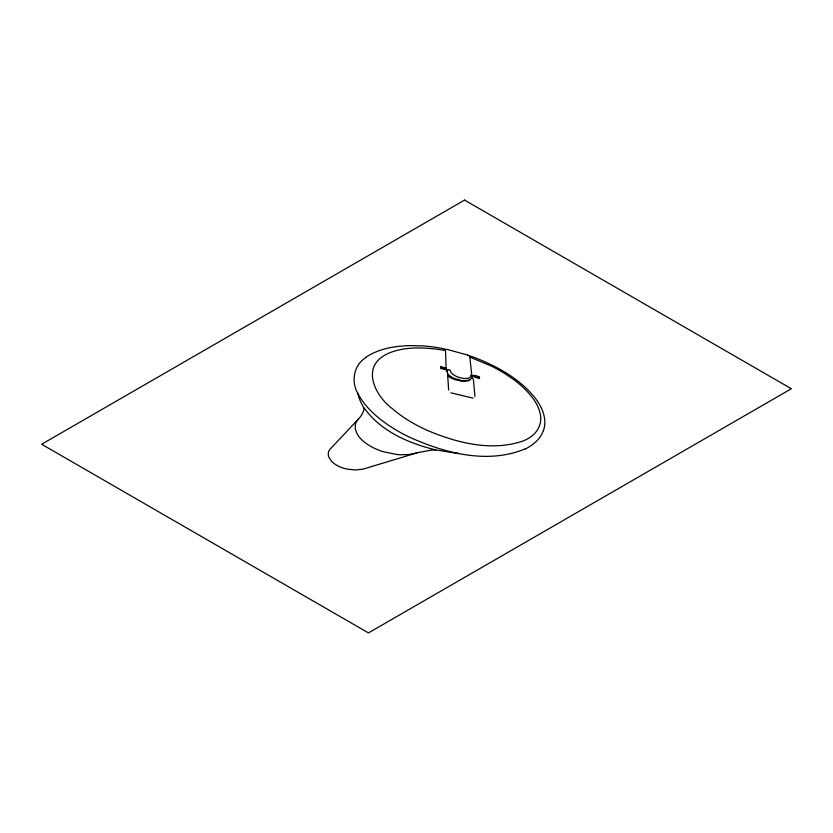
<?xml version="1.0" encoding="UTF-8"?>
<svg xmlns="http://www.w3.org/2000/svg" width="833" height="833" viewBox="0 0 833 833"><rect width="100%" height="100%" fill="white"/><g stroke="black" fill="none" stroke-linecap="round" stroke-linejoin="round"><path stroke-width="1.25" d="M474.966 396.539L473.446 380.067A9.996 5.769 0 0 0 472.019 377.578L471.978 377.505M458.921 453.621L435.784 449.924A33.445 19.305 0 0 0 431.119 450.174L417.708 452.652L362.834 469.187L355.431 469.989L347.236 469.104A28.312 16.348 0 0 1 340.926 467.271A27.76 16.025 0 0 1 338.073 465.991L335.501 464.502A31.571 18.222 0 0 1 331.347 461.076L328.431 456.39L328.296 452.736A18.284 10.558 0 0 1 330.326 448.956L358.836 418.624A51.146 29.53 0 0 0 362.209 413.939L363.063 412.158A39.286 22.678 0 0 0 364.042 408.836L362.48 405.234A105.749 61.059 0 0 1 357.815 393.343C350.839 381.514 353.817 365.052 365.697 357.669M459.243 377.505A20.034 11.568 0 0 1 451.205 372.705L449.862 369.956A3.696 2.135 0 0 0 447.977 369.8L446.665 370.904L446.946 371.57M471.801 377.422L471.884 376.953A5.664 3.27 0 0 0 471.874 376.537L471.842 376.287M543.397 430.713C547.052 420.655 543.241 409.638 537.452 401.235A133.749 77.219 0 0 0 534.13 396.727C519.646 379.275 499.425 367.665 478.694 359.138A158.718 91.63 0 0 0 473.082 356.982L472.134 356.639A4.05 2.343 0 0 0 470.52 356.295M468.49 380.619L469.718 379.9A7.716 4.457 0 0 0 471.707 377.672M477.569 377.151L478.59 377.026L479.183 378.359A1.083 0.625 0 0 1 479.569 378.546L479.35 376.714L475.216 375.641M525.217 448.841C487.232 464.783 443.531 452.85 407.764 436.367A176.908 102.136 0 0 1 387.137 424.268C375.485 416.063 364.385 406.202 357.836 393.343M468.219 380.764L462.648 381.431L454.818 379.588A28.478 16.441 0 0 1 447.738 375.808L447.633 373.465A9.069 5.237 0 0 0 447.206 372.018M416.208 453.079L408.587 454.547L400.84 454.766A37.225 21.491 0 0 1 396.747 454.485L383.076 451.653A56.196 32.445 0 0 1 362.792 440.699L360.397 438.397A48.606 28.062 0 0 1 356.961 433.576L355.274 428.797L355.274 425.174A27.166 15.692 0 0 1 358.325 419.134M445.509 350.912L445.426 350.61A87.507 50.521 0 0 0 435.024 348.954C419.322 347.267 402.672 347.069 387.928 353.546A38.485 22.22 0 0 0 381.597 357.263C362.22 371.341 377.245 397.674 392.281 408.597A155.157 89.579 0 0 0 407.045 419.54L409.815 421.248A164.715 95.097 0 0 0 427.891 430.63C457.473 443.062 492.147 451.809 523.478 440.844A38.641 22.304 0 0 0 531.496 436.294C537.566 431.858 541.398 424.351 540.679 416.792A68.035 39.276 0 0 0 539.93 412.47C537.618 403.359 531.485 395.8 525.009 389.23A148.128 85.528 0 0 0 513.617 379.525L505.631 374.09A169.536 97.877 0 0 0 491.074 365.947L469.833 357.107L471.832 375.641L472.811 375.537A4.311 2.489 0 0 1 474.31 375.496L475.06 375.6M467.677 378.39L463.783 378.515L459.222 377.516M396.758 346.518L408.295 345.591L422.269 345.862A103.833 59.945 0 0 1 442.573 348.517M473.154 398.184L450.882 392.832M447.3 349.464L467.605 355.056M435.784 449.924C408.722 443.343 380.65 431.255 364.125 407.91M445.561 351.453L446.082 368.332A2.301 1.333 0 0 0 444.978 367.79L440.605 366.655A1.177 0.677 0 0 1 440.886 367.041L444.676 368.228A1.676 0.968 0 0 1 445.738 368.873M478.59 377.026L474.914 376.068A2.936 1.697 0 0 0 473.102 375.985M441.448 367.78L447.967 369.769M472.03 375.704L477.351 377.078M440.917 368.478L445.093 369.55A2.738 1.583 0 0 1 445.78 369.8M478.736 378.244L475.216 377.339A3.259 1.885 0 0 0 474.435 377.203M447.654 373.923L448.883 375.11A25.521 14.734 0 0 0 454.433 378.526L462.679 380.785L469.094 380.223A5.269 3.04 0 0 0 469.718 379.9M471.749 375.912L471.79 375.954A2.093 1.208 0 0 0 470.676 375.371A5.008 2.895 0 0 1 467.719 378.432M446.644 370.966L446.467 370.477M478.121 377.297L478.225 378.109M448.623 389.969L447.738 375.808M440.605 366.655L440.657 368.488M469.437 356.295A5.862 3.384 0 0 1 469.687 356.722M469.541 356.285A4.373 2.52 0 0 1 470.447 356.295M365.52 357.586A54.593 31.519 0 0 1 396.779 346.601M442.625 348.506A3.894 2.249 0 0 1 444.083 349.037M444.27 349.152A4.342 2.509 0 0 1 444.645 349.433M467.75 355.108A4.269 2.468 0 0 1 469.021 355.858M543.231 430.692A55.374 31.966 0 0 1 525.394 448.956M445.259 349.36A4.061 2.343 0 0 1 447.123 349.423M440.636 367.728A1.322 0.76 0 0 1 441.209 367.728M464.554 200.087L41.65 444.249L368.446 632.913L791.35 388.751L464.554 200.087"/></g></svg>
